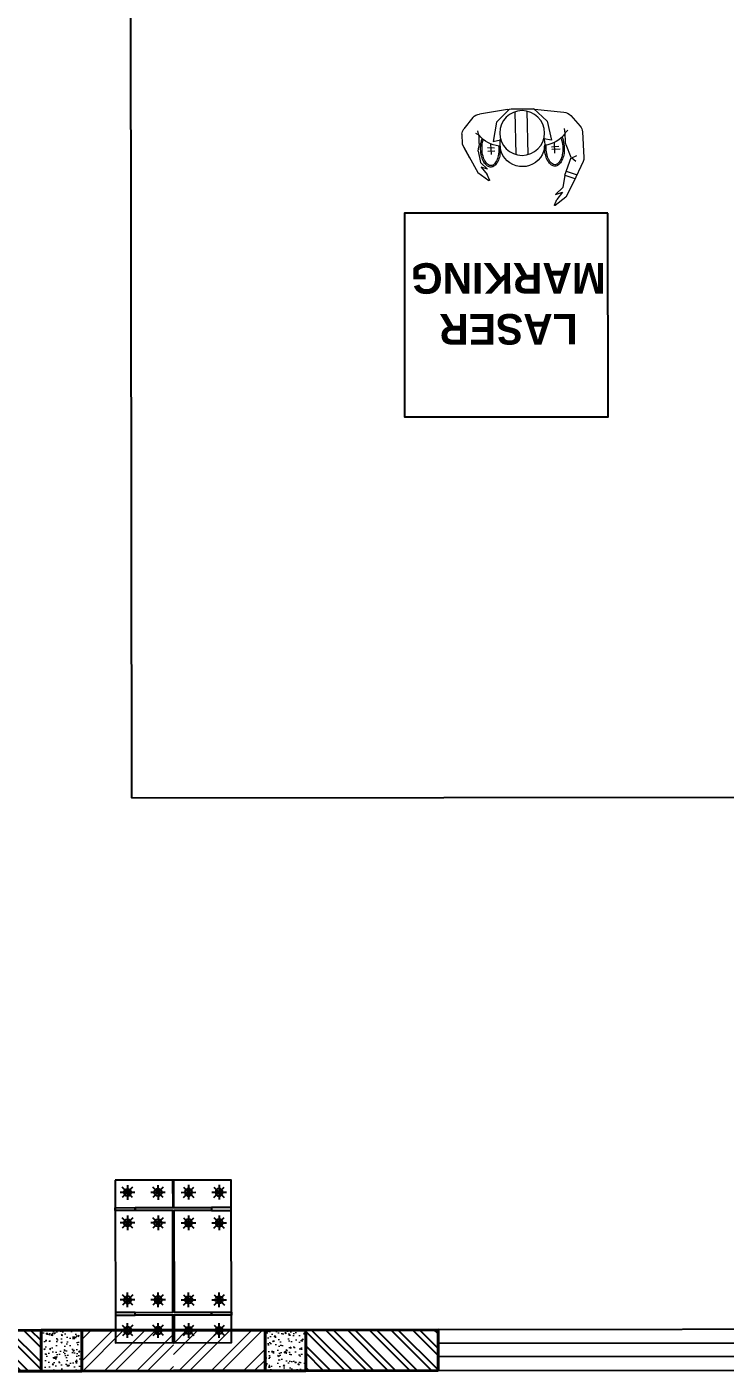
# Model space of a CAD drawing. Header units: feet. Extents: x -99009 to 3252343, y -11094690 to 9035152.
# Drawn here: x 2442314 to 2445745, y -1988322 to -1981723 of the extents above; entities that cross this region are included whole.
import ezdxf

# ---------------------------------------------------------------- set-up
doc = ezdxf.new("R2010")
doc.units = ezdxf.units.FT
doc.layers.add('1', color=1, linetype='Continuous')
doc.layers.add('WINDOW', color=5, linetype='Continuous')
doc.layers.add('HATCH WALL', color=7, linetype='Continuous', true_color=0x7d7d7d)
for name, color, linetype, lineweight in [('NAMEPLATE-LINE', 1, 'Continuous', 0), ('OVERALL', 41, 'Continuous', 0), ('RCC', 3, 'Continuous', 40), ('ROAD', 134, 'Continuous', 0), ('WALL', 10, 'Continuous', 40)]:
    doc.layers.add(name, color=color, linetype=linetype, lineweight=lineweight)
doc.styles.get("Standard").update_dxf_attribs({"font": 'GOTHICB.TTF'})

# ---------------------------------------------------------------- blocks, each defined once
blk = doc.blocks.new('W-3')
for p, q in [((1200, 32.5), (-1200, 32.5)), ((1200, -32.5), (-1200, -32.5))]:
    blk.add_line(p, q)
blk.add_lwpolyline([(-1200, 100), (1200, 100), (1200, -100), (-1200, -100)], close=True)
blk = doc.blocks.new('RCC COLUMN')
at = {"layer": 'ROAD'}
h = blk.add_hatch(dxfattribs=at)
h.set_pattern_fill('AR-CONC', color=252, scale=10)
h.set_pattern_definition([(50, (-23146.816, 205572.735), (71.726018, -6.275213), [7.5, -82.5]), (355, (-23146.82, 205572.735), (-13.875133, 75.219213), [6, -66]), (100.451444, (-23140.84, 205572.21), (57.850885, 68.944), [6.37402, -70.11421]), (46.1842, (-23146.82, 205592.735), (106.724133, -16.551928), [11.25, -123.75]), (96.635635, (-23137.92, 205591.36), (93.466195, 97.41186), [9.561034, -105.171376]), (351.184164, (-23146.82, 205592.73), (93.466195, 97.41186), [9, -99]), (21, (-23136.816, 205587.735), (59.690705, -40.261889), [7.5, -82.5]), (326, (-23136.82, 205587.735), (24.331533, 72.515005), [6, -66]), (71.451445, (-23131.84, 205584.38), (84.022238, 32.253115), [6.37402, -70.11421]), (37.5, (-23146.816, 205572.735), (1.2159855, 33.2893854), [0, -65.2, 0, -67, 0, -66.25]), (7.5, (-23146.816, 205572.735), (26.306954, 39.441171), [0, -38.2, 0, -63.7, 0, -25.25]), (327.5, (-23169.116, 205572.735), (53.3822436, -2.2554872), [0, -25, 0, -78, 0, -103.5]), (317.5, (-23179.116, 205572.735), (58.318617, 10.010498), [0, -32.5, 0, -51.8, 0, -73.5])])
h.paths.add_polyline_path([(-100, -115), (100, -115), (100, 85), (-100, 85)])
at = {"layer": 'RCC'}
blk.add_lwpolyline([(-100, -115), (100, -115), (100, 85), (-100, 85)], close=True, dxfattribs=at)
blk = doc.blocks.new('C-2')
at = {"layer": 'HATCH WALL'}
h = blk.add_hatch(dxfattribs=at)
h.set_pattern_fill('ANSI32', color=252, scale=200, angle=90)
h.set_pattern_definition([(135, (-23114.175, 98059.57), (-53.03301, -53.03301), []), (135, (-23114.175, 98094.92), (-53.03301, -53.03301), [])])
h.paths.add_polyline_path([(3379.6, -27318), (3579.6, -27318), (3579.6, -26667.8), (3379.6, -26667.8)])
h.paths.add_polyline_path([(3379.6, -29718), (3379.6, -30918), (3579.6, -30918), (3579.6, -29718)])
h.paths.add_polyline_path([(3379.6, -34718), (3579.6, -34718), (3579.6, -35368), (3379.6, -35368)])
h.paths.add_polyline_path([(3379.6, -32318), (3379.6, -31118), (3579.6, -31118), (3579.6, -32318)])
at = {"layer": 'WALL'}
for points in [[(3379.6, -27318), (3579.6, -27318), (3579.6, -26667.8), (3379.6, -26667.8)], [(3379.6, -29718), (3379.6, -30918), (3579.6, -30918), (3579.6, -29718)], [(3379.6, -32318), (3379.6, -31118), (3579.6, -31118), (3579.6, -32318)], [(3379.6, -34718), (3579.6, -34718), (3579.6, -35368), (3379.6, -35368)]]:
    blk.add_lwpolyline(points, close=True, dxfattribs=at)
at = {"xscale": -1, "rotation": 270}
blk.add_blockref('RCC COLUMN', (3494.6, -31018), dxfattribs=at)
at = {"layer": 'WINDOW', "rotation": 90.00000000000001}
for p in [(3479.6, -28518), (3479.6, -33518)]:
    blk.add_blockref('W-3', p, dxfattribs=at)
blk = doc.blocks.new('BRICK WORK RIGHT')
at = {"layer": 'NAMEPLATE-LINE'}
h = blk.add_hatch(dxfattribs=at)
h.set_pattern_fill('ANSI32', color=252, scale=300)
h.set_pattern_definition([(45, (610944.52, -49071.99), (-79.549513, 79.549513), []), (45, (610997.55, -49071.99), (-79.549513, 79.549513), [])])
h.paths.add_polyline_path([(0, 0), (-450, 0), (-450, -200), (0, -200)])
at = {"layer": 'WALL'}
blk.add_lwpolyline([(0, 0), (-450, 0), (-450, -200), (0, -200)], dxfattribs=at)
at = {"xscale": -1, "rotation": 180}
blk.add_blockref('RCC COLUMN', (-550, -115), dxfattribs=at)
blk = doc.blocks.new('BRICK HALF')
at = {"layer": 'NAMEPLATE-LINE'}
h = blk.add_hatch(dxfattribs=at)
h.set_pattern_fill('ANSI32', color=252, scale=300)
h.set_pattern_definition([(45, (612044.52, -48177.99), (-79.549513, 79.549513), []), (45, (612097.55, -48177.99), (-79.549513, 79.549513), [])])
h.paths.add_polyline_path([(0, 0), (450, 0), (450, -200), (0, -200)])
at = {"layer": 'WALL'}
blk.add_lwpolyline([(0, 0), (450, 0), (450, -200), (0, -200)], dxfattribs=at)
at = {"rotation": 180}
blk.add_blockref('RCC COLUMN', (550, -115), dxfattribs=at)
blk = doc.blocks.new('vaimand')
at = {"color": 242, "lineweight": 5, "true_color": 0xcd2027}
for p, q in [((-48.8, 123.9), (-179.6, 117.9)), ((-44.2, 125.5), (-107.9, 73.3)), ((39.5, 119.1), (-25.6, 123.6)), ((-211.5, 106.3), (-257, 60.5)), ((-107.9, 73.3), (-132.7, -9.8)), ((-33.7, -80), (-16.7, 111.9)), ((19.8, -84.7), (36.8, 106.2)), ((62.9, 116), (116.5, 53.4)), ((72.1, 114.1), (194.9, 84.7)), ((224.2, 67.6), (260.9, 14.5)), ((-268.3, 37.3), (-282.8, -77.8)), ((-193.7, 28.7), (-203.1, 39.9)), ((-195.6, -12.5), (-192.3, 25.1)), ((-192.3, 25.1), (-187, 45.5)), ((116.5, 53.4), (126.3, -32.8)), ((192.6, -10.8), (197.9, 9.6)), ((-226.1, -81.6), (-199.4, -26.4)), ((-138, -49.4), (-174.2, -46.1)), ((-135.3, -39.2), (-168, -34.5)), ((-151.7, -67.3), (-146.6, -19.2)), ((-132.7, -9.8), (-99.3, -5.8)), ((126.3, -32.8), (94.1, -23)), ((129.7, -92.2), (136.3, -45.1)), ((263.5, -55), (185.5, -176.2)), ((187.7, -46.5), (191, -8.9)), ((191, -8.9), (205.4, -3.3)), ((268, -10.3), (263.5, -55)), ((-281.1, -95.6), (-243.9, -189.8)), ((-226.2, -83.3), (-251.2, -70.6)), ((-229.7, -83), (-248.2, -95.3)), ((-203.1, -162.1), (-226.1, -81.6)), ((146.6, -78.1), (115.7, -73.6)), ((149.9, -61), (118.5, -61.7)), ((190.2, -81.1), (175.9, -131.1)), ((190.2, -81.1), (189, -60.9)), ((254.7, -68.8), (226.2, -112.9)), ((-208.3, -142.8), (-253.2, -154.7)), ((-203.1, -162.1), (-248.1, -174)), ((-203.1, -162.1), (-197.5, -216.5)), ((185.5, -176.2), (133.4, -208.1)), ((142.5, -158.2), (175.9, -131.1)), ((142.5, -158.2), (175.9, -131.1)), ((175.9, -131.1), (142.5, -158.2)), ((142.5, -158.2), (172.3, -151.7)), ((172.3, -151.7), (143.5, -182.2)), ((-243.9, -189.8), (-214.9, -259.2)), ((-197.6, -237.4), (-174.6, -272.5)), ((-167.5, -250.2), (-197.6, -237.4)), ((-197.5, -216.5), (-167.5, -250.2)), ((-167.5, -250.2), (-197.5, -216.5)), ((-167.5, -250.2), (-197.5, -216.5)), ((130.6, -205.4), (143.5, -182.2)), ((-214.9, -259.2), (-169.3, -299.8)), ((-166, -297.6), (-174.6, -272.5))]:
    blk.add_line(p, q, dxfattribs=at)
for points in [[(-179.2, 7.3, 0.043282), (-185.7, -7.7, 0.055571), (-192.5, -39.7, 0.055571), (-192.1, -72.4, 0.069361), (-185.4, -97.7, 0.105874), (-171.4, -117.7, 0.163899), (-156.8, -124.3, 0.163899), (-141.2, -120.7, 0.105874), (-123.5, -103.8, 0.069361), (-111.9, -80.3, 0.055571), (-105.1, -48.4, 0.024541), (-104.4, -34, 0.041767)], [(-174.6, 2.3, 0.037104), (-179.6, -9.8, 0.055571), (-186.2, -40.3, 0.055571), (-185.8, -71.6, 0.069361), (-179.5, -95.2, 0.105874), (-167, -113, 0.163899), (-156.2, -117.9, 0.163899), (-144.5, -115.2, 0.105874), (-128.8, -100.2, 0.069361), (-118, -78.3, 0.055571), (-111.5, -47.8, 0.024541), (-110.8, -33.9, 0.024541)], [(94.1, -51.7, 0.019815), (92.5, -63.2, 0.055571), (92.9, -95.9, 0.069361), (99.7, -121.2, 0.105874), (113.7, -141.2, 0.163899), (128.2, -147.8, 0.163899), (143.8, -144.2, 0.105874), (161.5, -127.4, 0.069361), (173.1, -103.9, 0.055571), (179.9, -71.9, 0.055571), (179.6, -39.3, 0.039908), (176.5, -24.5, 0.011242)], [(100.4, -52.8, 0.019815), (98.9, -63.9, 0.055571), (99.2, -95.1, 0.069361), (105.6, -118.7, 0.105874), (118, -136.5, 0.163899), (128.9, -141.4, 0.163899), (140.5, -138.8, 0.105874), (156.2, -123.8, 0.069361), (167.1, -101.9, 0.055571), (173.6, -71.3, 0.055571), (173.2, -40.1, 0.039908), (170.4, -26.2, 0.039908)]]:
    blk.add_lwpolyline(points, format="xyb", dxfattribs=at)
blk.add_circle((-0.2, 13.2), 100, dxfattribs=at)
for centre, radius, start, end in [((-39.6, -75.9), 200, 85.99331, 92.61895), ((-228.6, 32.3), 40, 135.20527, 172.78283), ((-183.1, 78.1), 40, 84.93042, 135.20527), ((25.6, -80.4), 200, 76.55244, 85.99331), ((191.3, 44.9), 40, 34.65557, 84.93042), ((-84.3, 90.8), 126.4, 211.36128, 260.88498), ((228, -8.2), 40, 357.078, 34.65557), ((-235.4, -9), 40, 334.20486, 354.93042), ((-4.6, -36.8), 100, 160.37423, 9.48661), ((96.4, 74.8), 126.4, 270.98637, 318.49956), ((227.5, -50.1), 40, 174.93042, 195.65598), ((-243.1, -82.8), 40, 172.78283, 198.61251), ((132.3, -206.4), 2, 150.96793, 301.45927)]:
    blk.add_arc(centre, radius, start, end, dxfattribs=at)
at = {"color": 5, "lineweight": 5}
blk.add_arc((-167.9, -298.3), 2, 228.40156, 18.89291, dxfattribs=at)
blk = doc.blocks.new('A$C110D60DF')
at = {"color": 6, "lineweight": 5, "rotation": 183.9260337634763}
blk.add_blockref('vaimand', (-1.1, 13.2), dxfattribs=at)
blk = doc.blocks.new('m30ab')
at = {"color": 7}
for p, q in [((-110.5, 75.5), (-38.5, 75.5)), ((-100, 100.9), (-49.1, 50)), ((-49.1, 100.9), (-100, 50)), ((-74.5, 111.5), (-74.5, 39.5)), ((39.5, 75.5), (111.5, 75.5)), ((50, 100.9), (100.9, 50)), ((100.9, 100.9), (50, 50)), ((75.5, 111.5), (75.5, 39.5)), ((-100, -49.1), (-49.1, -100)), ((-49.1, -49.1), (-100, -100)), ((-74.5, -38.5), (-74.5, -110.5)), ((50, -49.1), (100.9, -100)), ((100.9, -49.1), (50, -100)), ((75.5, -38.5), (75.5, -110.5)), ((-110.5, -74.5), (-38.5, -74.5)), ((39.5, -74.5), (111.5, -74.5))]:
    blk.add_line(p, q, dxfattribs=at)
for centre in [(-74.5, 75.5), (75.5, 75.5), (-74.5, -74.5), (75.5, -74.5)]:
    blk.add_circle(centre, 18, dxfattribs=at)
blk = doc.blocks.new('FC1630F')
at = {"color": 1}
blk.add_lwpolyline([(1043501.3, 657044.9), (1043501.3, 657842.9), (1044071.3, 657842.9), (1044071.3, 657044.9)], close=True, dxfattribs=at)
at = {"color": 4}
for points in [[(1043789.3, 657707.9), (1043789.3, 657842.9), (1043783.3, 657842.9), (1043783.3, 657707.9)], [(1043598.8, 657693.9), (1043501.3, 657693.9), (1043501.3, 657707.9), (1043598.8, 657707.9)], [(1043973.8, 657693.9), (1044071.3, 657693.9), (1044071.3, 657707.9), (1043973.8, 657707.9)], [(1043598.8, 657193.9), (1043501.3, 657193.9), (1043501.3, 657179.9), (1043598.8, 657179.9)], [(1043789.3, 657179.9), (1043789.3, 657044.9), (1043783.3, 657044.9), (1043783.3, 657179.9)], [(1043973.8, 657193.9), (1044071.3, 657193.9), (1044071.3, 657179.9), (1043973.8, 657179.9)]]:
    blk.add_lwpolyline(points, close=True, dxfattribs=at)
at = {"color": 3}
blk.add_lwpolyline([(1043598.8, 657179.9), (1043973.8, 657179.9), (1043973.8, 657193.9), (1043789.3, 657193.9), (1043789.3, 657693.9), (1043973.8, 657693.9), (1043973.8, 657707.9), (1043598.8, 657707.9), (1043598.8, 657693.9), (1043783.3, 657693.9), (1043783.3, 657193.9), (1043598.8, 657193.9)], close=True, dxfattribs=at)
at = {"color": 1}
for p, rotation in [((1043635.8, 657708.4), 270.0000000000001), ((1043936.8, 657179.4), 90.00000000000001)]:
    blk.add_blockref('m30ab', p, dxfattribs=dict(at, rotation=rotation))
at = {"color": 1, "xscale": -1}
for p, rotation in [((1043936.8, 657708.4), 89.99999999999999), ((1043635.8, 657179.4), 270)]:
    blk.add_blockref('m30ab', p, dxfattribs=dict(at, rotation=rotation))

msp = doc.modelspace()

# ---------------------------------------------------------------- linework, layer by layer
at = {"color": 3}
msp.add_line((2442817.45061, -1975726.19835), (2442828.55686, -1985508.27932), dxfattribs=at)
at = {"transparency": 33554684}
msp.add_line((2442828.55686, -1985508.27932), (2479999.8445, -1985466.07626), dxfattribs=at)
msp.add_lwpolyline([(2445169.073, -1982636.81133), (2444169.07365, -1982637.9467), (2444170.20902, -1983637.94605), (2445170.20837, -1983636.81068)], close=True, dxfattribs=at)
at = {"layer": '1'}
msp.add_arc((2520410.24778, -1978395.99612), 100000, 84.1346387202, 194.3871675539, dxfattribs=at)

# ---------------------------------------------------------------- block references
at = {"xscale": -1}
for name, p, rotation in [('FC1630F', (1398501.76348, -1331525.1122), 180.0650517140735), ('C-2', (2469056.24599, -1991671.22764), 270.0650517140735), ('C-2', (2479056.23955, -1991659.87397), 270.0650517140735)]:
    msp.add_blockref(name, p, dxfattribs=dict(at, rotation=rotation))
at = {"rotation": 180.0650517140735}
msp.add_blockref('BRICK HALF', (2443034.61601, -1988321.15508), dxfattribs=at)
at = {"layer": 'OVERALL', "color": 30, "ltscale": 2, "true_color": 0xf26722, "transparency": 33554684, "xscale": -1.100000000000001, "yscale": 1.1, "zscale": 1.1, "rotation": 180.0650517140732}
msp.add_blockref('A$C110D60DF', (2444747.32095, -1982243.90232), dxfattribs=at)
at = {"layer": 'WALL', "rotation": 180.0650517140735}
msp.add_blockref('BRICK WORK RIGHT', (2443034.44613, -1988321.15528), dxfattribs=at)

# ---------------------------------------------------------------- texts
at = {"transparency": 33554684, "insert": (2445234.26342, -1982879.69248), "char_height": 150, "attachment_point": 7, "rotation": 180.065051714}
msp.add_mtext_dynamic_manual_height_columns('\\pxqc;LASER\\PMARKING', width=1109.5, gutter_width=1, heights=[0], dxfattribs=at)

doc.saveas('drawing.dxf')
